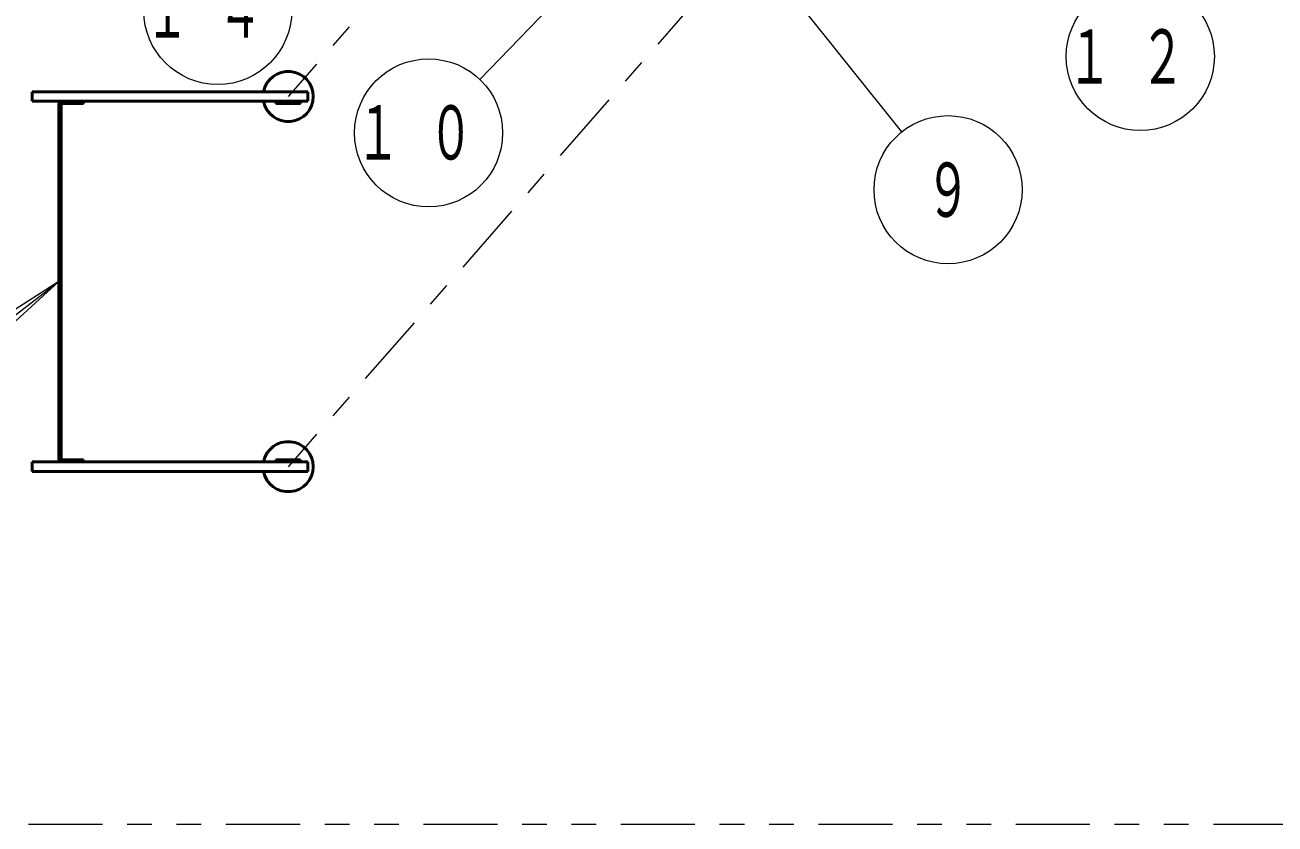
# Model space of a CAD drawing. Units: millimetres on the paper, scale 1:50. Extents: x -385 to 0, y -594 to 267.
# Drawn here: x -245.6 to -195, y 72 to 104.4 of the extents above; entities that cross this region are included whole.
import ezdxf
from ezdxf.enums import TextEntityAlignment as Align

# ---------------------------------------------------------------- set-up
doc = ezdxf.new("R2010")
doc.units = ezdxf.units.MM
doc.linetypes.add('USER2', pattern=[6, 3, -1, 1, -1])
doc.linetypes.add('USER3', pattern=[8, 3, -1, 1, -1, 1, -1])
doc.layers.add('LY_1', color=140, linetype='Continuous', lineweight=50)
doc.styles.add('ＭＳ ゴシック', font='')
doc.styles.get('ＭＳ ゴシック').set_extended_font_data('MS Gothic')

msp = doc.modelspace()

# ---------------------------------------------------------------- linework, layer by layer
at = {"layer": 'LY_1', "color": 7, "linetype": 'USER2', "lineweight": 13}
for p, q in [((-214.091, 125.358), (-234.982, 101.457)), ((-214.091, 110.358), (-234.982, 86.457))]:
    msp.add_line(p, q, dxfattribs=at)
at = {"layer": 'LY_1', "color": 7, "lineweight": 13}
for p, q in [((-210.121, 100.026), (-218.387, 110.388)), ((-227.213, 102.144), (-221.591, 107.978)), ((-253.859, 86.589), (-244.272, 93.957)), ((-244.272, 93.957), (-246.801, 92.343)), ((-244.272, 93.957), (-246.483, 91.929))]:
    msp.add_line(p, q, dxfattribs=at)
at = {"layer": 'LY_1'}
for p, q in [((-234.182, 101.647), (-245.361, 101.647)), ((-245.361, 101.647), (-245.361, 101.267)), ((-234.182, 101.647), (-234.182, 101.267)), ((-234.182, 101.267), (-245.361, 101.267)), ((-244.272, 101.147), (-244.272, 86.767)), ((-244.182, 101.147), (-244.182, 86.767)), ((-243.272, 101.177), (-244.152, 101.177)), ((-243.272, 101.267), (-243.272, 101.177)), ((-235.482, 101.267), (-235.482, 101.177)), ((-235.482, 101.267), (-234.482, 101.267)), ((-235.482, 101.177), (-234.482, 101.177)), ((-234.482, 101.267), (-234.482, 101.177)), ((-244.272, 99.157), (-244.182, 99.157)), ((-244.272, 96.757), (-244.182, 96.757)), ((-244.272, 91.157), (-244.182, 91.157)), ((-244.182, 88.757), (-244.272, 88.757)), ((-234.182, 86.647), (-245.361, 86.647)), ((-245.361, 86.267), (-245.361, 86.647)), ((-243.272, 86.737), (-244.152, 86.737)), ((-243.272, 86.647), (-243.272, 86.737)), ((-235.482, 86.737), (-234.482, 86.737)), ((-235.482, 86.647), (-235.482, 86.737)), ((-235.482, 86.647), (-234.482, 86.647)), ((-234.482, 86.647), (-234.482, 86.737)), ((-234.182, 86.267), (-234.182, 86.647)), ((-234.182, 86.267), (-245.361, 86.267))]:
    msp.add_line(p, q, dxfattribs=at)
at = {"layer": 'LY_1', "color": 7, "linetype": 'USER3', "lineweight": 13}
msp.add_line((-277.503, 71.978), (-185.511, 71.978), dxfattribs=at)
at = {"layer": 'LY_1', "color": 7, "lineweight": 13}
for centre in [(-237.836, 104.942), (-200.461, 103.077), (-229.294, 99.983), (-208.25, 97.681)]:
    msp.add_circle(centre, 3, dxfattribs=at)
at = {"layer": 'LY_1'}
for centre, radius, start, end in [((-234.982, 101.457), 1.016, 190.7782, 169.2218), ((-244.152, 101.147), 0.12, 90, 180), ((-244.152, 101.147), 0.03, 90, 180), ((-234.982, 86.457), 1.016, 190.7782, 169.2218), ((-244.152, 86.767), 0.12, 180, 270), ((-244.152, 86.767), 0.03, 180, 270)]:
    msp.add_arc(centre, radius, start, end, dxfattribs=at)

# ---------------------------------------------------------------- texts
at = {"layer": 'LY_1', "color": 7, "style": 'ＭＳ ゴシック', "width": 0.6}
msp.add_text('９', height=2.199, dxfattribs=at).set_placement((-208.25, 97.681), align=Align.MIDDLE_CENTER)
at = {"layer": 'LY_1', "color": 7, "char_height": 2.199, "attachment_point": 5, "style": 'ＭＳ ゴシック'}
for s, insert in [('\\T1.64;\\W0.6;１４', (-237.836, 104.942)), ('\\T1.64;\\W0.6;１２', (-200.461, 103.077)), ('\\T1.64;\\W0.6;１０', (-229.294, 99.983))]:
    msp.add_mtext(s, dxfattribs=dict(at, insert=insert))

doc.saveas('drawing.dxf')
